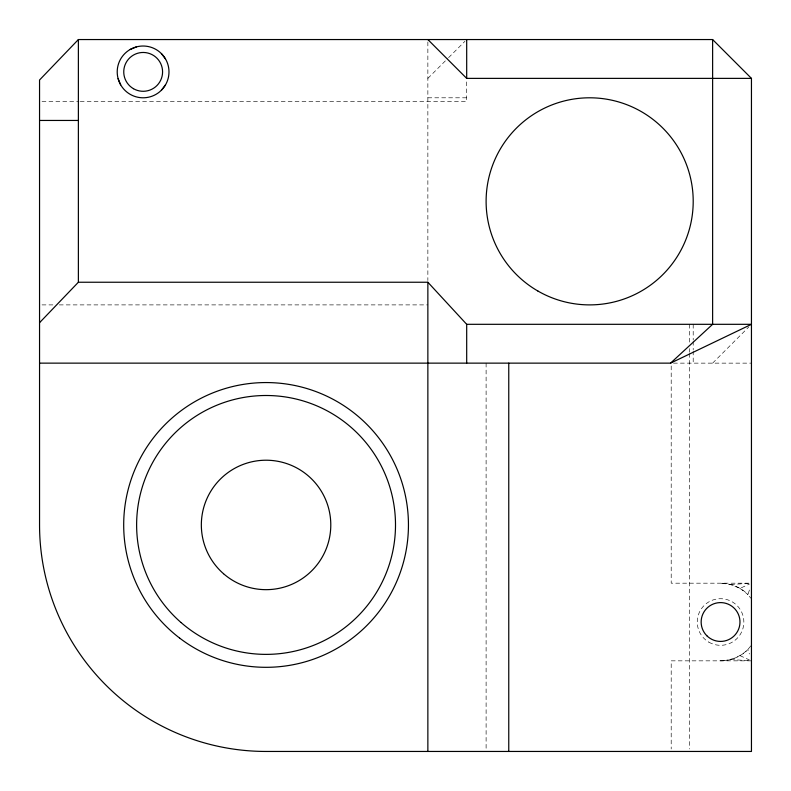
<?xml version="1.0" encoding="UTF-8"?>
<svg xmlns="http://www.w3.org/2000/svg" width="791" height="791" viewBox="0 0 791 791"><rect width="100%" height="100%" fill="white"/><g stroke="black" fill="none" stroke-linecap="round" stroke-linejoin="round"><path stroke-width="0.59" stroke-dasharray="3.96 2.97" d="M749.393 590.007L748.019 594.555L750.768 598.134M750.768 645.891C743.936 655.472 732.09 660.396 720.561 660.841A38.828 38.828 0 0 0 748.019 649.47L749.393 654.019M427.862 78.378L447.706 58.534M448.566 57.674L464.96 41.28M712.622 363.138L748.859 326.901M739.981 588.385L748.019 594.555A38.828 38.828 0 0 0 720.561 583.185L730.617 584.509L739.981 588.385L749.364 584.124M730.617 584.509L748.998 583.343M427.862 97.797L466.69 97.797M42.012 101.327L79.001 101.327M80.227 101.327L466.69 101.327L466.69 80.326M42.012 304.891L53.106 304.891M59.276 304.891L427.862 304.891M673.457 363.138L751.45 363.138M748.978 583.185L671.203 583.185L671.203 364.374M751.45 660.841L671.203 660.841L671.203 748.998M730.617 659.526L748.998 660.693M739.981 655.64L749.364 659.902M693.203 324.31L693.203 340.081M693.203 341.297L693.203 349.79M693.203 351.006L693.203 363.138M689.673 324.31L689.673 342.513M689.673 348.584L689.673 352.222M689.673 353.429L689.673 748.988M486.109 363.138L486.109 748.988M427.862 41.972L427.862 280.548M708.914 642.193A23.295 23.295 0 0 0 743.856 622.013A23.295 23.295 0 0 0 708.914 601.832A23.295 23.295 0 0 0 708.914 642.193"/><path stroke-width="1.19" d="M161.404 90.214L165.517 84.855M78.378 39.55L39.55 80L39.55 524.937A226.513 226.513 0 0 0 266.063 751.45L751.45 751.45L751.45 78.378L712.622 39.55L78.378 39.55L78.378 282.239L39.55 322.688M39.55 363.138L670.55 363.138L712.622 324.31L712.622 39.55M670.55 363.138L751.45 324.31L466.69 324.31L427.862 282.239L78.378 282.239M130.159 49.487A25.885 25.885 0 0 1 168.987 71.912A25.885 25.885 0 0 1 130.159 94.327A25.885 25.885 0 0 1 130.159 49.487L136.398 46.906M427.862 39.55L466.69 78.378L751.45 78.378M39.55 120.45L78.378 120.45M161.404 53.6L165.517 58.969M118.096 78.606L120.677 84.855M508.761 363.138L508.761 751.45M466.69 39.55L466.69 78.378M466.69 324.31L466.69 363.138M427.862 282.239L427.862 751.45M179.626 638.07A142.38 142.38 0 0 0 407.266 543.229A142.38 142.38 0 0 0 211.306 393.513A142.38 142.38 0 0 0 179.626 638.07M181.01 622.507A129.437 129.437 0 0 0 393.087 549.814A129.437 129.437 0 0 0 224.1 402.49A129.437 129.437 0 0 0 181.01 622.507M223.537 573.722A64.714 64.714 0 0 0 329.58 537.376A64.714 64.714 0 0 0 245.081 463.714A64.714 64.714 0 0 0 223.537 573.722M537.88 291.019A103.552 103.552 0 0 0 693.203 201.349A103.552 103.552 0 0 0 537.88 111.669A103.552 103.552 0 0 0 537.88 291.019M706.838 635.746A19.419 19.419 0 0 0 739.318 627.036A19.419 19.419 0 0 0 715.539 603.256A19.419 19.419 0 0 0 706.838 635.746M133.452 88.691A19.419 19.419 0 0 0 162.58 71.882A19.419 19.419 0 0 0 133.452 55.063A19.419 19.419 0 0 0 133.452 88.691"/></g></svg>
